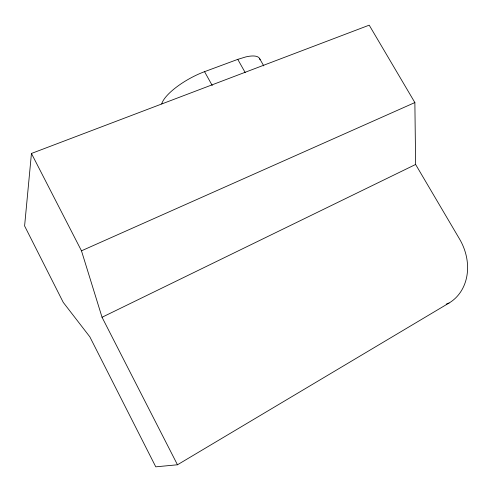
<?xml version="1.0" encoding="UTF-8"?>
<svg xmlns="http://www.w3.org/2000/svg" width="492" height="492" viewBox="0 0 492 492"><rect width="100%" height="100%" fill="white"/><g stroke="black" fill="none" stroke-linecap="round" stroke-linejoin="round"><path stroke-width="0.74" d="M31.445 153.467L24.6 225.945L63.253 302.389L89.827 336.823L155.773 466.834L177.471 464.78L449.048 303.029A50.325 42.158 57.8 0 0 459.633 239.167L415.623 164.463L414.867 102.564L369.203 25.166L31.445 153.467L81.475 250.815L102.041 317.266L177.471 464.78M102.041 317.266L415.623 164.463M81.475 250.815L414.867 102.564M446.213 304.142L449.048 303.029M161.72 103.947A38.062 12.128 -29.2 0 1 204.549 71.672L237.765 59.372L245.766 56.924A37.423 11.642 -30.1 0 1 260.034 59.784M259.635 58.609L263.767 65.885M237.765 59.372L245.188 72.545M204.549 71.672L212.249 85.522"/></g></svg>
